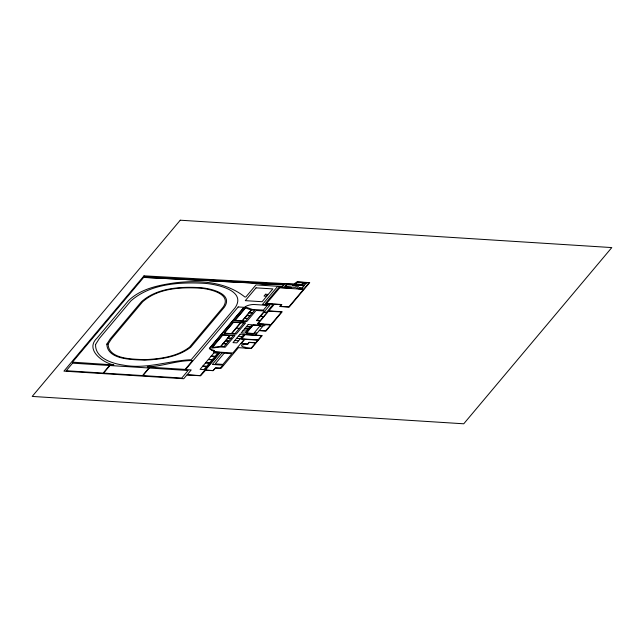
<?xml version="1.0" encoding="UTF-8"?>
<svg xmlns="http://www.w3.org/2000/svg" width="644" height="644" viewBox="0 0 644 644"><rect width="100%" height="100%" fill="white"/><g stroke="black" fill="none" stroke-linecap="round" stroke-linejoin="round"><path stroke-width="0.97" d="M209.598 280.848L253.607 283.086L265.103 284.27L283.763 284.865L282.33 286.572L255.982 284.898L245.815 297.005L244.792 296.94C225.569 281.541 199.777 280.188 176.327 282.668C159.479 285.002 141.052 288.383 128.438 300.708L96.962 338.172C84.557 349.958 103.555 363.119 113.875 364.947L72.474 362.145L143.66 277.427L253.696 282.974L265.199 284.157L283.666 284.479L284.084 284.841L282.442 286.805L277.556 286.491L262.366 304.572L269.933 305.047L264.909 311.028L256.071 310.464L246.797 321.501L234.521 320.72L245.581 307.55L243.987 307.446L209.485 348.509L211.771 350.038L214.307 350.449L213.526 351.374L214.194 351.801L232.854 352.984L244.382 339.267L241.114 339.066L244.962 334.478L254.871 335.113L256.674 332.964L254.774 332.843L254.066 333.681L246.056 333.173L253.036 324.874L261.045 325.381L260.361 326.194L262.261 326.315L263.984 324.27L257.415 323.852L259.959 320.825L256.425 320.599L263.597 312.066L266.584 312.251L273.37 304.177L265.264 303.662L278.949 287.369L290.557 288.11L291.257 287.272L284.64 286.854L286.524 284.616L293.64 284.696L293.117 285.324L298.478 285.662L298.905 285.147L304.346 285.493L301.368 289.043L303.638 289.188L308.999 282.805L306.721 282.66L305.377 284.262L302.237 284.06L301.738 284.648L286.556 284.068C253.897 283.481 221.343 280.068 188.652 279.303L144.361 276.823L143.942 277.322L204.542 280.526M246.459 326.605L250.291 326.846M246.386 326.677L250.226 326.927M244.712 328.673L248.552 328.923M236.235 328.255L239.391 328.376M244.648 328.754L248.487 328.995M242.901 330.831L246.805 331M238.288 336.321L242.192 336.49M236.573 338.358L240.413 338.599M236.509 338.438L240.349 338.68M234.738 340.547L238.642 340.716M95.594 344.411C94.877 357.951 112.209 363.578 123.109 365.067C146.027 369.551 168.503 360.696 191.212 359.69L235.068 307.832C247.224 290.122 215.627 284.068 204.301 283.328C179.33 281.975 150.495 283.634 130.909 300.893L99.474 338.309L95.594 344.411M106.84 344.113C107.339 360.044 132.761 359.537 144.57 360.157C160.501 359.376 177.696 357.219 190.721 347.229L224.297 307.269C234.174 293.221 209.171 288.206 200.099 287.651C180.159 286.516 157.08 287.844 141.487 301.698L110.205 338.921L106.84 344.113M108.087 344.081C108.578 359.553 133.268 359.062 144.731 359.666C160.211 358.909 176.923 356.816 189.569 347.108L223.098 307.204C232.717 293.567 208.447 288.673 199.632 288.134C180.248 287.023 157.812 288.319 142.662 301.786L111.404 338.994L108.087 344.081M180.256 220.208L32.2 396.422L463.744 423.792L611.8 247.578L180.256 220.208M144.015 275.833L63.949 371.129L183.741 378.728L186.945 374.913L200.598 375.782L205.613 370.195L213.164 370.67L215.555 368.006L221.093 368.32L238.449 347.655L251.369 348.476L262.237 335.548L255.41 335.113L259.21 330.589L266.036 331.024L282.233 311.744L268.765 310.883L274.344 304.242L281.211 304.676L279.681 306.504L289.172 307.099L309.732 282.627L297.077 281.831L293.793 284.084L144.015 275.833M72.603 363.16L66.243 370.735L103.193 373.077L109.561 365.502L72.603 363.16M109.923 365.526L103.555 373.101L142.557 375.573L148.917 367.998L109.923 365.526M149.295 368.022L142.928 375.597L181.753 378.06L188.112 370.485L149.295 368.022M192.548 360.576L185.118 369.415L147.194 367.016C162.578 366.331 177.036 360.374 192.548 360.576M238.2 306.947L185.577 369.584L191.212 369.938L187.146 374.784L200.203 375.605L219.741 352.349L214.033 351.986A1.988 0.757 -4.6 0 1 213.301 351.318L213.985 350.505L211.578 350.078L209.324 348.501L243.939 307.309L238.2 306.947M256.046 287.852L245.292 300.651L262.116 301.714L272.863 288.914L256.046 287.852M222.711 334.775L211.514 348.098L220.795 346.995L225.142 347.269L234.988 335.548L222.711 334.775M233.386 322.064L223.919 333.334L236.195 334.115L245.67 322.845L233.386 322.064M222.816 334.985L212.311 347.478L220.707 346.327L229.86 335.427L222.816 334.985M233.442 322.33L224.337 333.165L231.389 333.616L240.494 322.773L233.442 322.33M245.549 307.921L234.996 320.487L242.047 320.929L251.241 309.989L245.549 307.921M202.707 366.227L200.075 369.358L203.915 369.608L206.547 366.468L202.707 366.227M205.492 362.91L202.86 366.042L206.7 366.283L209.332 363.152L205.492 362.91M208.31 359.561L205.678 362.693L209.517 362.934L212.15 359.803L208.31 359.561M211.095 356.237L208.463 359.376L212.303 359.618L214.935 356.478L211.095 356.237M213.897 352.912L211.256 356.043L215.096 356.293L217.736 353.154L213.897 352.912M223.218 343.671L220.997 346.319L224.152 346.512L226.374 343.872L223.218 343.671M225.513 340.942L223.323 343.542L226.487 343.743L228.668 341.143L225.513 340.942M227.855 338.148L225.625 340.805L228.781 341.006L231.011 338.35L227.855 338.148M230.141 335.435L227.944 338.044L231.099 338.245L233.297 335.629L230.141 335.435M244.47 318.377L242.305 320.954L245.461 321.155L247.626 318.579L244.47 318.377M246.805 315.6L244.607 318.208L247.771 318.41L249.961 315.802L246.805 315.6M249.156 312.799L246.902 315.479L250.057 315.681L252.311 313L249.156 312.799M251.474 310.038L249.26 312.678L252.416 312.879L254.63 310.239L251.474 310.038M240.856 322.733L231.727 333.624L234.819 333.817L243.971 322.926L240.856 322.733M265.578 294.236L264.04 296.063L266.197 296.2L267.727 294.372L265.578 294.236M220.079 352.59L205.372 370.099L213.003 370.582L215.499 367.917A32.538 12.453 -4.6 0 0 220.168 368.127L223.082 365.14L212.335 364.456L221.85 353.129L222.929 352.767L220.079 352.59M240.091 334.172L232.991 342.624L236.831 342.866L243.931 334.413L240.091 334.172M248.165 324.568L241.186 332.868L245.026 333.109L252.005 324.809L248.165 324.568M224.176 353.21L215.177 363.916L222.888 364.407L231.888 353.701L224.176 353.21M279.754 287.796L266.487 303.549L281.839 304.523L280.317 306.335L288.81 306.874L303.574 289.309L279.754 287.796M267.397 305.337L263.388 310.118L252.255 309.41L246.62 307.389L244.607 307.26A9.314 3.566 -4.6 0 1 253.503 304.459L267.397 305.337M286.83 284.672L285.107 286.733L295.435 287.385L296.723 285.856L292.529 285.59L293.237 284.745L286.83 284.672M245.05 334.639L241.508 338.849L258.107 339.895L261.649 335.685L245.05 334.639M253.108 325.043L246.37 333.053L253.656 333.512L260.393 325.502L253.108 325.043M260.369 316.446L256.98 320.479L260.176 320.68L263.565 316.647L260.369 316.446M263.863 312.284L260.506 316.284L263.702 316.486L267.059 312.493L263.863 312.284M244.776 339.308L241.138 343.638L247.586 344.049L249.059 342.302L255.732 342.721L257.906 340.137L244.776 339.308M268.548 311.141L258.002 323.691L270.971 324.52L281.525 311.962L268.548 311.141M244.084 343.952L243.271 344.918L241.846 344.83A5.337 2.045 -4.6 0 0 245.3 347.197L244.784 347.808L251.128 348.211L255.612 342.874L249.268 342.471L247.819 344.194L244.084 343.952M297.359 282.04L295.693 284.028L301.617 284.398L303.284 282.418L297.359 282.04M263.356 325.647L259.291 330.485L265.618 330.887L270.512 325.059L265.417 324.737L264.587 325.727L263.356 325.647M299.033 285.276L296.321 288.496L298.333 288.625L298.953 287.892L301.931 288.077L304.024 285.59L299.033 285.276M303.606 282.531L302.752 283.545L305.417 283.714L306.262 282.7L303.606 282.531M299.146 288.029L298.462 288.834L300.539 288.971L301.223 288.158L299.146 288.029"/></g></svg>
